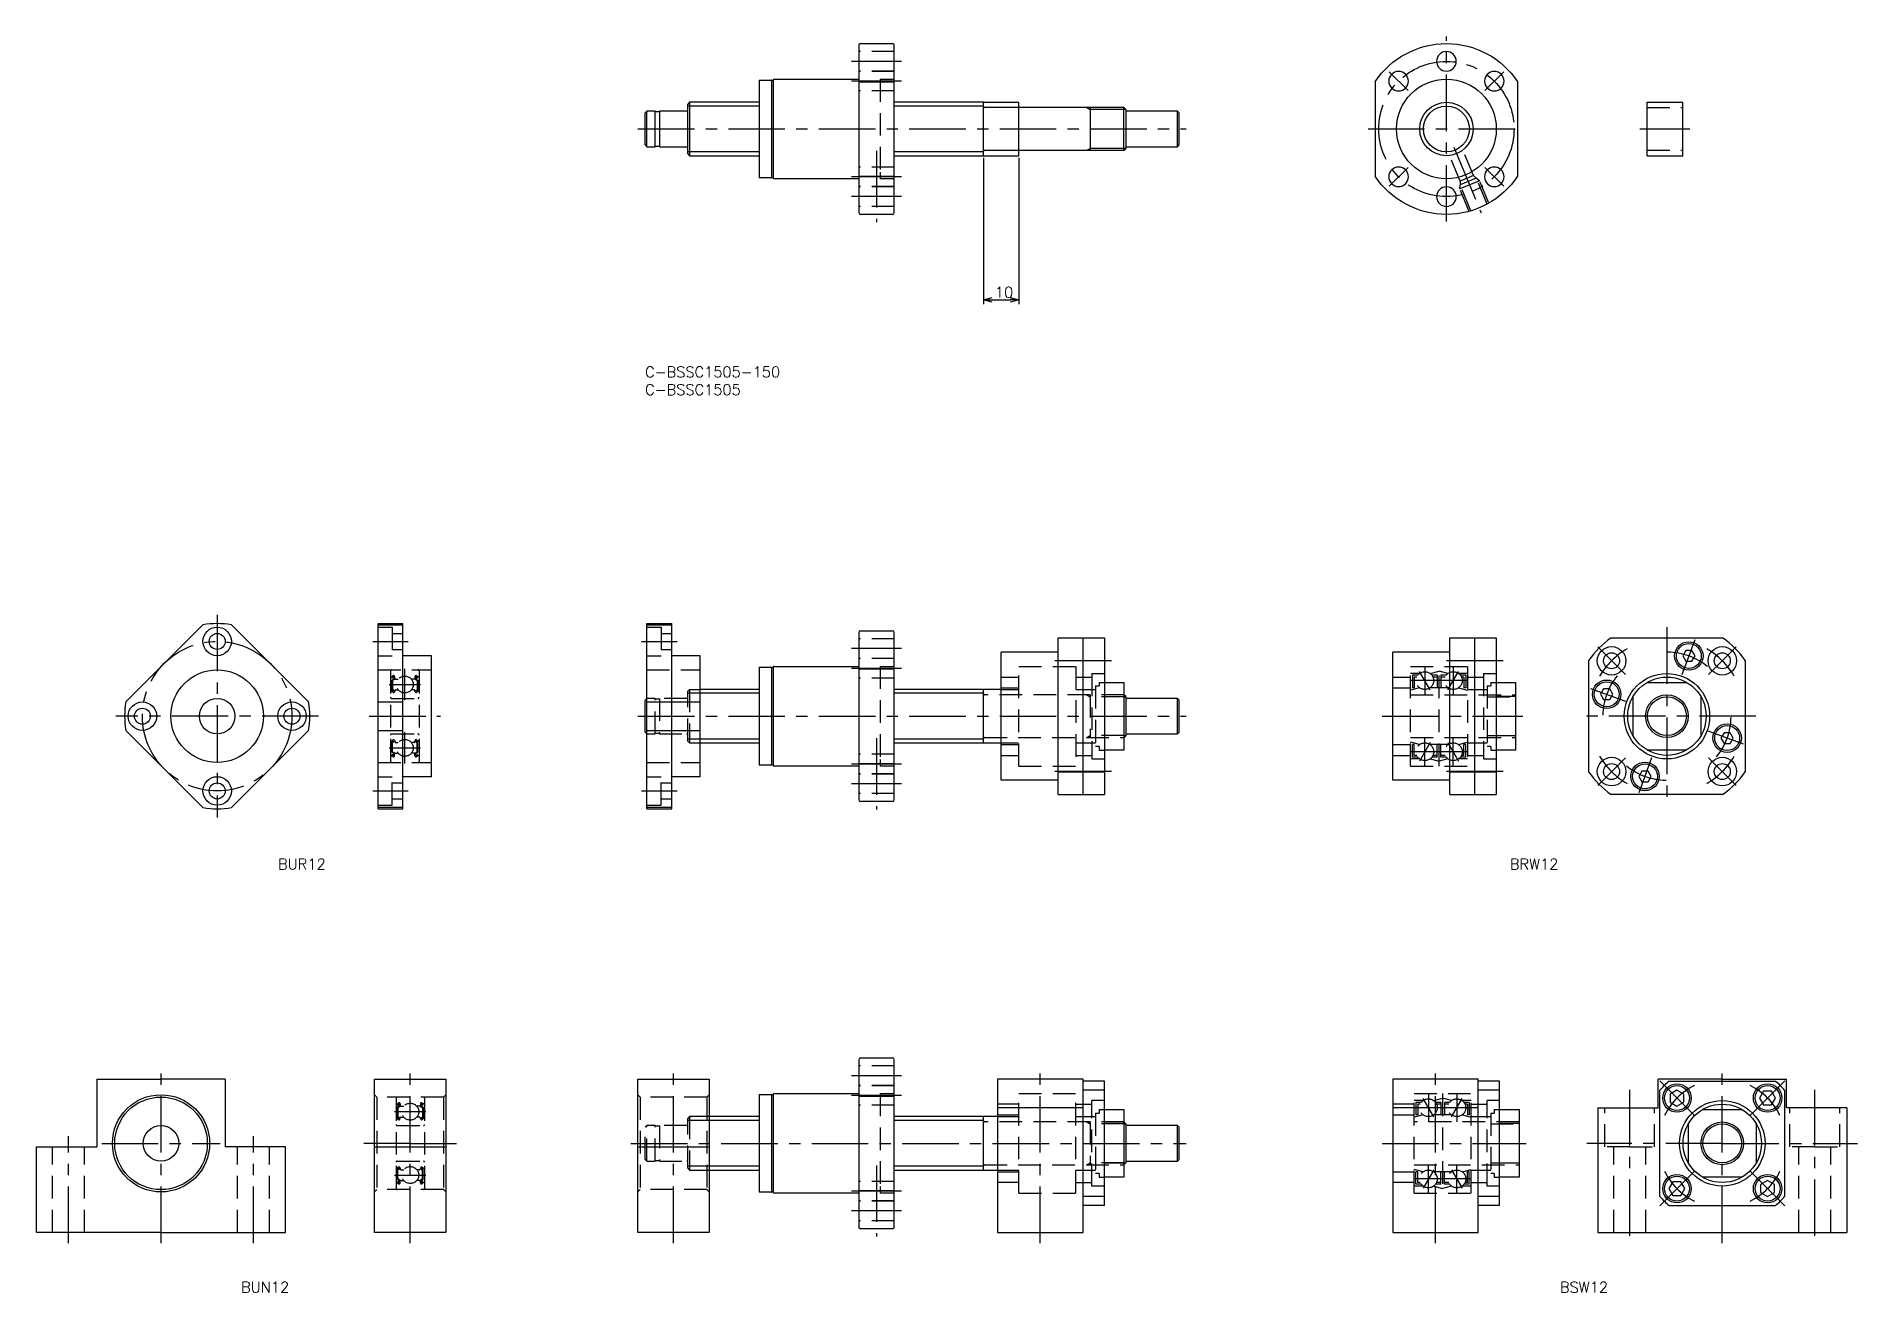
# Model space of a CAD drawing. Extents: x -171 to 341, y -260 to 93.
import ezdxf

# ---------------------------------------------------------------- set-up
doc = ezdxf.new("R2010")
doc.units = 0
doc.header["$LTSCALE"] = 0.5
doc.header["$PDMODE"] = 35
for name, pattern in [('CENTER', [50.8, 31.75, -6.35, 6.35, -6.35]), ('DASHED', [19.05, 12.7, -6.35]), ('PHANTOM', [63.5, 31.75, -6.35, 6.35, -6.35, 6.35, -6.35])]:
    doc.linetypes.add(name, pattern=pattern)
doc.layers.get('0').update_dxf_attribs({"linetype": 'CONTINUOUS'})
doc.layers.get('DEFPOINTS').update_dxf_attribs({"linetype": 'CONTINUOUS'})
doc.layers.add('CENTER', color=1, linetype='CENTER')
doc.styles.get("Standard").update_dxf_attribs({"font": 'txt.shx', "height": 3, "bigfont": 'bigfont.shx'})
doc.dimstyles.get("Standard").update_dxf_attribs({"dimtxt": 2.5, "dimasz": 2.5, "dimexe": 1.25, "dimexo": 0.625, "dimtad": 1, "dimcen": 2.5, "dimazin": 3, "dimtfac": 1, "dimtmove": 0, "dimatfit": 3})

# ---------------------------------------------------------------- blocks, each defined once
blk = doc.blocks.new('*U32')
at = {"color": 7, "linetype": 'CONTINUOUS'}
blk.add_text('C-BSSC1505-150', height=3, dxfattribs=at).set_placement((0, -3))
blk = doc.blocks.new('*U33')
at = {"color": 7, "linetype": 'CONTINUOUS'}
blk.add_text('C-BSSC1505', height=3, dxfattribs=at).set_placement((0, -8))
blk = doc.blocks.new('*U34')
at = {"color": 7, "linetype": 'CONTINUOUS'}
blk.add_text('BUR12', height=3, dxfattribs=at).set_placement((-103.09, -141.25))
blk = doc.blocks.new('*U35')
at = {"color": 7, "linetype": 'CONTINUOUS'}
blk.add_text('BRW12', height=3, dxfattribs=at).set_placement((242.89, -141.25))
blk = doc.blocks.new('*U36')
at = {"color": 7, "linetype": 'CONTINUOUS'}
blk.add_text('BUN12', height=3, dxfattribs=at).set_placement((-113.46, -260.13))
blk = doc.blocks.new('*U37')
at = {"color": 7, "linetype": 'CONTINUOUS'}
blk.add_text('BSW12', height=3, dxfattribs=at).set_placement((256.96, -260.13))
blk = doc.blocks.new('_OPEN30')
at = {"color": 0, "linetype": 'BYBLOCK'}
for p, q in [((-1, 0.27), (0, 0)), ((0, 0), (-1, -0.27)), ((0, 0), (-1, 0))]:
    blk.add_line(p, q, dxfattribs=at)
blk = doc.blocks.new('*U38')
at = {"color": 137, "linetype": 'CONTINUOUS'}
blk.add_text('10', height=3, dxfattribs=at).set_placement((98.25, 19.38))
blk = doc.blocks.new('*D27')
at = {"color": 137, "linetype": 'CONTINUOUS'}
for p, q in [((95, 58.63), (95, 17.51)), ((105, 58.63), (105, 17.51)), ((97.5, 18.76), (102.5, 18.76))]:
    blk.add_line(p, q, dxfattribs=at)
at = {"layer": 'DEFPOINTS', "color": 0, "linetype": 'CONTINUOUS'}
for p in [(95, 59.26), (105, 59.26), (105, 18.76)]:
    blk.add_point(p, dxfattribs=at)
at = {"color": 7, "linetype": 'CONTINUOUS'}
blk.add_blockref('*U38', (0, 0), dxfattribs=at)
at = {"color": 137, "linetype": 'CONTINUOUS', "xscale": 2.5, "yscale": 2.5, "zscale": 2.5, "rotation": 180}
blk.add_blockref('_OPEN30', (95, 18.76), dxfattribs=at)
at = {"color": 137, "linetype": 'CONTINUOUS', "xscale": 2.5, "yscale": 2.5, "zscale": 2.5}
blk.add_blockref('_OPEN30', (105, 18.76), dxfattribs=at)

msp = doc.modelspace()

# ---------------------------------------------------------------- linework, layer by layer
at = {"color": 7, "linetype": 'CONTINUOUS'}
for p, q in [((60, 90.258), (60, 43.258)), ((60.5, 90.758), (69.5, 90.758)), ((70, 43.258), (70, 90.258)), ((32, 80.508), (35.35, 80.508)), ((32, 80.508), (32, 53.008)), ((35.5, 80.508), (36, 80.508)), ((35.5, 80.508), (35.5, 53.008)), ((36, 80.508), (36, 53.008)), ((36.3, 80.758), (60, 80.758)), ((60, 80.025), (70, 80.025)), ((205.067, 80.025), (205.067, 53.492)), ((245.067, 80.025), (245.067, 53.492)), ((0.5, 71.758), (0, 71.258)), ((2.85, 71.758), (0.5, 71.758)), ((0.5, 61.758), (0.5, 71.758)), ((2.85, 61.758), (2.85, 71.758)), ((11.7, 71.758), (4, 71.758)), ((4, 71.758), (4, 61.758)), ((12.5, 74.258), (12, 73.758)), ((12, 59.758), (12, 73.758)), ((12.5, 74.258), (12.5, 59.258)), ((32, 74.258), (12.5, 74.258)), ((95, 74.258), (70, 74.258)), ((95, 59.258), (95, 74.258)), ((134.5, 72.758), (95.3, 72.758)), ((125, 72.758), (125, 60.758)), ((135, 72.258), (134.5, 72.758)), ((134.5, 60.758), (134.5, 72.758)), ((135, 72.258), (135, 61.258)), ((149.5, 71.758), (135, 71.758)), ((150, 71.258), (149.5, 71.758)), ((149.5, 61.758), (149.5, 71.758)), ((281.426, 59.258), (281.426, 74.258)), ((281.426, 74.258), (291.426, 74.258)), ((291.426, 59.258), (291.426, 74.258)), ((0, 62.258), (0, 71.258)), ((4, 71.558), (2.85, 71.558)), ((150, 62.258), (150, 71.258)), ((0, 62.258), (0.5, 61.758)), ((0.5, 61.758), (2.85, 61.758)), ((2.85, 61.958), (4, 61.958)), ((4, 61.758), (11.7, 61.758)), ((135, 61.758), (149.5, 61.758)), ((149.5, 61.758), (150, 62.258)), ((12, 59.758), (12.5, 59.258)), ((12.5, 59.258), (32, 59.258)), ((70, 59.258), (95, 59.258)), ((95.3, 60.758), (134.5, 60.758)), ((134.5, 60.758), (135, 61.258)), ((281.426, 59.258), (291.426, 59.258)), ((35.35, 53.008), (32, 53.008)), ((36, 53.008), (35.5, 53.008)), ((60, 52.758), (36.3, 52.758)), ((60, 53.492), (70, 53.492)), ((69.5, 42.758), (60.5, 42.758)), ((-124.196, -72.515), (-145.875, -94.195)), ((-116.177, -72.515), (-94.497, -94.195)), ((-75, -124.204), (-75, -72.204)), ((-75, -72.204), (-68, -72.204)), ((-75, -72.515), (-68, -72.515)), ((-68, -124.204), (-68, -72.204)), ((0.5, -124.204), (0.5, -72.204)), ((0.5, -72.204), (7.5, -72.204)), ((0.5, -72.515), (7.5, -72.515)), ((7.5, -124.204), (7.5, -72.204)), ((60, -74.704), (60, -121.704)), ((60.5, -74.204), (69.5, -74.204)), ((70, -121.704), (70, -74.704)), ((116, -120.204), (116, -76.204)), ((116, -76.204), (129, -76.204)), ((123, -120.204), (123, -76.204)), ((129, -76.204), (129, -120.204)), ((226, -120.204), (226, -76.204)), ((226, -76.204), (239, -76.204)), ((233, -120.204), (233, -76.204)), ((239, -76.204), (239, -120.204)), ((271.348, -76.204), (302.652, -76.204)), ((-60, -81.204), (-68, -81.204)), ((-60, -115.204), (-60, -81.204)), ((15.5, -81.204), (7.5, -81.204)), ((15.5, -115.204), (15.5, -81.204)), ((116, -80.204), (100, -80.204)), ((100, -116.204), (100, -80.204)), ((226, -80.204), (210, -80.204)), ((210, -116.204), (210, -80.204)), ((32, -84.454), (35.35, -84.454)), ((32, -84.454), (32, -111.954)), ((35.5, -84.454), (36, -84.454)), ((35.5, -84.454), (35.5, -111.954)), ((36, -84.454), (36, -111.954)), ((36.3, -84.204), (60, -84.204)), ((60, -84.938), (70, -84.938)), ((116, -82.552), (129, -82.552)), ((226, -82.552), (239, -82.552)), ((265, -82.552), (265, -113.857)), ((309, -82.552), (309, -113.857)), ((32, -90.704), (15.5, -90.704)), ((100, -90.704), (70, -90.704)), ((95, -105.704), (95, -90.704)), ((129, -88.704), (134.5, -88.704)), ((134.5, -88.704), (134.5, -107.704)), ((239, -88.704), (244.5, -88.704)), ((244.5, -88.704), (244.5, -107.704)), ((281.455, -88.704), (292.545, -88.704)), ((-75, -94.195), (-68, -94.195)), ((0.5, -93.204), (0, -93.704)), ((0, -102.704), (0, -93.704)), ((0.5, -94.195), (15.5, -94.195)), ((135, -92.704), (134.5, -92.204)), ((135, -92.704), (135, -103.704)), ((149.5, -93.204), (135, -93.204)), ((150, -93.704), (149.5, -93.204)), ((149.5, -103.204), (149.5, -93.204)), ((150, -102.704), (150, -93.704)), ((244.5, -92.659), (239, -92.659)), ((277.5, -103.749), (277.5, -92.659)), ((296.5, -92.659), (296.5, -103.749)), ((-145.875, -102.214), (-124.196, -123.893)), ((-94.497, -102.214), (-116.177, -123.893)), ((-75, -102.214), (-68, -102.214)), ((0.5, -102.214), (15.5, -102.214)), ((0, -102.704), (0.5, -103.204)), ((15.5, -105.704), (32, -105.704)), ((70, -105.704), (100, -105.704)), ((134.5, -104.204), (135, -103.704)), ((135, -103.204), (149.5, -103.204)), ((149.5, -103.204), (150, -102.704)), ((244.5, -103.749), (239, -103.749)), ((35.35, -111.954), (32, -111.954)), ((36, -111.954), (35.5, -111.954)), ((60, -112.204), (36.3, -112.204)), ((60, -111.471), (70, -111.471)), ((134.5, -107.704), (129, -107.704)), ((244.5, -107.704), (239, -107.704)), ((292.545, -107.704), (281.455, -107.704)), ((-60, -115.204), (-68, -115.204)), ((15.5, -115.204), (7.5, -115.204)), ((116, -116.204), (100, -116.204)), ((116, -113.857), (129, -113.857)), ((226, -116.204), (210, -116.204)), ((226, -113.857), (239, -113.857)), ((69.5, -122.204), (60.5, -122.204)), ((116, -120.204), (129, -120.204)), ((226, -120.204), (239, -120.204)), ((302.652, -120.204), (271.348, -120.204)), ((-68, -123.893), (-75, -123.893)), ((-75, -124.204), (-68, -124.204)), ((7.5, -123.893), (0.5, -123.893)), ((0.5, -124.204), (7.5, -124.204)), ((60.5, -194.204), (69.5, -194.204)), ((60, -194.704), (60, -241.704)), ((70, -241.704), (70, -194.704)), ((-153.957, -200.204), (-153.957, -219.204)), ((-153.957, -200.204), (-135.957, -200.204)), ((-117.957, -200.204), (-135.957, -200.204)), ((-117.957, -200.204), (-117.957, -219.204)), ((-75.957, -243.204), (-75.957, -200.204)), ((-75.957, -200.204), (-55.957, -200.204)), ((-55.957, -200.204), (-55.957, -243.204)), ((-2, -243.204), (-2, -200.204)), ((-2, -200.204), (18, -200.204)), ((18, -200.204), (18, -243.204)), ((32, -204.454), (35.35, -204.454)), ((32, -204.454), (32, -231.954)), ((35.5, -204.454), (36, -204.454)), ((35.5, -204.454), (35.5, -231.954)), ((36, -204.454), (36, -231.954)), ((36.3, -204.204), (60, -204.204)), ((99, -200.204), (99, -243.204)), ((123, -200.204), (99, -200.204)), ((123, -243.204), (123, -200.204)), ((129, -200.704), (123, -200.704)), ((129, -203.279), (123, -203.279)), ((129, -235.704), (129, -200.704)), ((210, -200.204), (210, -243.204)), ((234, -200.204), (210, -200.204)), ((234, -243.204), (234, -200.204)), ((240, -200.704), (234, -200.704)), ((240, -203.279), (234, -203.279)), ((240, -235.704), (240, -200.704)), ((284.546, -208.204), (284.546, -200.204)), ((302.546, -200.204), (284.546, -200.204)), ((285.046, -233.129), (285.046, -203.279)), ((287.621, -200.704), (317.471, -200.704)), ((289.818, -203.226), (287.87, -204.351)), ((287.87, -204.351), (287.87, -206.601)), ((291.767, -204.351), (289.818, -203.226)), ((291.767, -206.601), (291.767, -204.351)), ((302.546, -200.204), (320.546, -200.204)), ((314.149, -203.528), (313.024, -205.476)), ((316.399, -203.528), (314.149, -203.528)), ((317.524, -205.476), (316.399, -203.528)), ((320.046, -203.279), (320.046, -233.129)), ((320.546, -208.204), (320.546, -200.204)), ((60, -204.938), (70, -204.938)), ((123, -208.204), (99, -208.204)), ((129, -208.704), (134.5, -208.704)), ((134.5, -208.704), (134.5, -227.704)), ((234, -208.204), (210, -208.204)), ((240, -208.704), (245.5, -208.704)), ((245.5, -208.704), (245.5, -227.704)), ((267.546, -208.204), (267.546, -243.204)), ((267.546, -208.204), (284.546, -208.204)), ((287.87, -206.601), (289.818, -207.726)), ((289.818, -207.726), (291.767, -206.601)), ((297.001, -208.704), (308.091, -208.704)), ((313.024, -205.476), (314.149, -207.425)), ((314.149, -207.425), (316.399, -207.425)), ((316.399, -207.425), (317.524, -205.476)), ((337.546, -208.204), (320.546, -208.204)), ((337.546, -208.204), (337.546, -243.204)), ((32, -210.704), (18, -210.704)), ((99, -210.704), (70, -210.704)), ((95, -225.704), (95, -210.704)), ((134.5, -212.659), (129, -212.659)), ((135, -212.704), (134.5, -212.204)), ((135, -212.704), (135, -223.704)), ((149.5, -213.204), (135, -213.204)), ((150, -213.704), (149.5, -213.204)), ((149.5, -223.204), (149.5, -213.204)), ((150, -222.704), (150, -213.704)), ((245.5, -212.659), (240, -212.659)), ((293.046, -223.749), (293.046, -212.659)), ((312.046, -212.659), (312.046, -223.749)), ((-170.957, -243.204), (-170.957, -219.204)), ((-100.957, -243.204), (-100.957, -219.204)), ((-75.957, -219.204), (-55.957, -219.204)), ((-2, -219.204), (18, -219.204)), ((134.5, -223.749), (129, -223.749)), ((134.5, -224.204), (135, -223.704)), ((135, -223.204), (149.5, -223.204)), ((149.5, -223.204), (150, -222.704)), ((245.5, -223.749), (240, -223.749)), ((18, -225.704), (32, -225.704)), ((70, -225.704), (99, -225.704)), ((134.5, -227.704), (129, -227.704)), ((245.5, -227.704), (240, -227.704)), ((288.693, -228.984), (287.568, -230.932)), ((290.943, -228.984), (288.693, -228.984)), ((292.068, -230.932), (290.943, -228.984)), ((308.091, -227.704), (297.001, -227.704)), ((315.274, -228.682), (313.325, -229.807)), ((313.325, -229.807), (313.325, -232.057)), ((317.223, -229.807), (315.274, -228.682)), ((317.223, -232.057), (317.223, -229.807)), ((35.35, -231.954), (32, -231.954)), ((36, -231.954), (35.5, -231.954)), ((60, -232.204), (36.3, -232.204)), ((60, -231.471), (70, -231.471)), ((129, -233.129), (123, -233.129)), ((240, -233.129), (234, -233.129)), ((287.568, -230.932), (288.693, -232.881)), ((288.693, -232.881), (290.943, -232.881)), ((290.943, -232.881), (292.068, -230.932)), ((313.325, -232.057), (315.274, -233.182)), ((315.274, -233.182), (317.223, -232.057)), ((129, -235.704), (123, -235.704)), ((240, -235.704), (234, -235.704)), ((287.621, -235.704), (317.471, -235.704)), ((-135.957, -243.204), (-170.957, -243.204)), ((-135.957, -243.204), (-100.957, -243.204)), ((-55.957, -243.204), (-75.957, -243.204)), ((18, -243.204), (-2, -243.204)), ((69.5, -242.204), (60.5, -242.204)), ((99, -243.204), (123, -243.204)), ((210, -243.204), (234, -243.204)), ((267.546, -243.204), (337.546, -243.204))]:
    msp.add_line(p, q, dxfattribs=at)
at = {"color": 3, "linetype": 'DASHED'}
for p, q in [((70, 88.508), (60, 88.508)), ((70, 83.008), (60, 83.008)), ((70, 82.943), (60, 82.943)), ((70, 77.443), (60, 77.443)), ((66, 80.758), (70, 80.758)), ((66, 80.758), (66, 54.613)), ((281.426, 72.758), (291.426, 72.758)), ((228.96, 52.135), (225.985, 59.315)), ((232.655, 53.666), (229.681, 60.846)), ((281.426, 60.758), (291.426, 60.758)), ((70, 56.073), (60, 56.073)), ((66, 54.613), (66, 52.758)), ((70, 52.758), (66, 52.758)), ((234.344, 52.201), (228.801, 49.904)), ((233.461, 52.917), (228.919, 51.036)), ((228.96, 52.135), (228.919, 51.036)), ((232.655, 53.666), (228.96, 52.135)), ((232.655, 53.666), (233.461, 52.917)), ((236.474, 45.643), (233.461, 52.917)), ((234.344, 52.201), (233.485, 52.86)), ((236.951, 45.907), (234.344, 52.201)), ((70, 50.573), (60, 50.573)), ((70, 50.508), (60, 50.508)), ((228.801, 49.904), (228.942, 50.978)), ((231.408, 43.611), (228.801, 49.904)), ((231.932, 43.761), (228.919, 51.036)), ((70, 45.008), (60, 45.008)), ((-75, -73.204), (-71, -73.204)), ((-71, -73.204), (-71, -81.204)), ((-71, -74.954), (-68, -74.954)), ((0.5, -73.204), (4.5, -73.204)), ((4.5, -73.204), (4.5, -81.204)), ((4.5, -74.954), (7.5, -74.954)), ((70, -76.454), (60, -76.454)), ((-75, -81.204), (-71, -81.204)), ((-71, -79.454), (-68, -79.454)), ((0.5, -81.204), (4.5, -81.204)), ((4.5, -79.454), (7.5, -79.454)), ((-75, -85.204), (-60, -85.204)), ((-71.5, -85.504), (-71.5, -110.904)), ((-71.052, -87.118), (-70.881, -86.914)), ((-63.948, -87.118), (-64.119, -86.914)), ((-63.5, -85.504), (-63.5, -110.904)), ((0.5, -85.204), (15.5, -85.204)), ((70, -81.954), (60, -81.954)), ((70, -82.019), (60, -82.019)), ((66, -84.204), (70, -84.204)), ((66, -84.204), (66, -110.349)), ((105, -84.204), (121, -84.204)), ((105, -112.204), (105, -84.204)), ((121, -84.204), (121, -112.204)), ((125.5, -86.204), (125.5, -110.204)), ((125.5, -86.204), (129, -86.204)), ((215, -84.204), (231, -84.204)), ((215, -112.204), (215, -84.204)), ((217.5, -86.204), (215, -86.204)), ((215.5, -86.704), (215.5, -90.204)), ((217, -86.704), (215.5, -86.704)), ((220.5, -86.204), (223, -85.534)), ((222.5, -86.704), (221, -86.704)), ((222.5, -86.704), (222.5, -90.204)), ((223, -112.204), (223, -84.204)), ((225.5, -86.204), (223, -85.534)), ((223.5, -86.704), (223.5, -90.204)), ((225, -86.704), (223.5, -86.704)), ((231, -86.204), (228.5, -86.204)), ((230.5, -86.704), (229, -86.704)), ((230.5, -86.704), (230.5, -90.204)), ((231, -84.204), (231, -112.204)), ((235.5, -86.204), (235.5, -110.204)), ((235.5, -86.204), (239, -86.204)), ((-71.4, -87.104), (-71.04, -87.104)), ((-71.4, -91.254), (-71.05, -91.254)), ((-70.519, -87.703), (-71.169, -88.079)), ((-71.169, -88.079), (-71.169, -90.904)), ((-71.05, -91.254), (-70.858, -91.483)), ((-70.898, -87.529), (-71.04, -87.388)), ((-70.319, -87.819), (-70.969, -88.194)), ((-70.969, -88.194), (-70.969, -90.904)), ((-70.569, -90.904), (-70.969, -90.904)), ((-70.969, -91.104), (-70.569, -91.104)), ((-70.898, -87.246), (-70.728, -87.044)), ((-70.757, -87.387), (-70.898, -87.246)), ((-70.898, -87.529), (-70.757, -87.387)), ((-70.705, -91.554), (-70.609, -91.554)), ((-70.569, -91.104), (-70.569, -90.904)), ((-70.552, -87.103), (-70.519, -87.703)), ((-70.421, -91.423), (-70.22, -90.87)), ((-70.352, -87.08), (-70.297, -87.713)), ((-70.319, -87.458), (-70.319, -87.819)), ((-70.197, -87.804), (-69.349, -87.804)), ((-70.126, -90.804), (-69.349, -90.804)), ((-64.803, -87.804), (-65.651, -87.804)), ((-64.874, -90.804), (-65.651, -90.804)), ((-64.579, -91.423), (-64.78, -90.87)), ((-64.648, -87.08), (-64.703, -87.713)), ((-64.681, -87.458), (-64.681, -87.819)), ((-64.681, -87.819), (-64.031, -88.194)), ((-64.448, -87.103), (-64.481, -87.703)), ((-64.481, -87.703), (-63.831, -88.079)), ((-64.431, -91.104), (-64.431, -90.904)), ((-64.431, -90.904), (-64.031, -90.904)), ((-64.031, -91.104), (-64.431, -91.104)), ((-64.295, -91.554), (-64.391, -91.554)), ((-64.102, -87.246), (-64.272, -87.044)), ((-64.243, -87.387), (-64.102, -87.246)), ((-64.102, -87.529), (-64.243, -87.387)), ((-63.95, -91.254), (-64.142, -91.483)), ((-64.102, -87.529), (-63.96, -87.388)), ((-64.031, -88.194), (-64.031, -90.904)), ((-63.6, -87.104), (-63.96, -87.104)), ((-63.6, -91.254), (-63.95, -91.254)), ((-63.831, -88.079), (-63.831, -90.904)), ((12.5, -90.704), (12, -91.204)), ((12, -105.204), (12, -91.204)), ((15.5, -91.757), (12, -91.757)), ((12.5, -90.704), (12.5, -105.704)), ((12.5, -90.704), (15.5, -90.704)), ((70, -87.519), (60, -87.519)), ((100, -87.204), (105, -87.204)), ((100, -90.204), (105, -90.204)), ((100, -90.704), (104.8, -90.704)), ((121, -87.204), (125.5, -87.204)), ((121, -90.704), (126.5, -90.704)), ((126.5, -89.704), (126.5, -106.704)), ((126.5, -89.704), (127.5, -89.704)), ((127.5, -88.704), (127.5, -89.704)), ((127.5, -88.704), (129, -88.704)), ((210, -87.204), (215, -87.204)), ((210, -90.204), (215, -90.204)), ((217.5, -90.204), (215, -90.874)), ((216, -90.204), (215.5, -90.204)), ((216, -87.204), (216, -90.204)), ((216.709, -87.204), (216, -87.204)), ((225.5, -90.204), (220.5, -90.204)), ((222.5, -87.204), (221.291, -87.204)), ((224.709, -87.204), (223.5, -87.204)), ((228.5, -90.204), (231, -90.874)), ((230, -87.204), (229.291, -87.204)), ((230, -87.204), (230, -90.204)), ((230.5, -90.204), (230, -90.204)), ((231, -87.204), (235.5, -87.204)), ((231, -90.704), (236.5, -90.704)), ((236.5, -89.704), (236.5, -106.704)), ((236.5, -89.704), (237.5, -89.704)), ((237.5, -88.704), (237.5, -89.704)), ((237.5, -88.704), (239, -88.704)), ((-71.2, -93.204), (-63.8, -93.204)), ((2.85, -93.204), (0.5, -93.204)), ((2.85, -103.204), (2.85, -93.204)), ((4, -93.404), (2.85, -93.404)), ((11.7, -93.204), (4, -93.204)), ((4, -93.204), (4, -103.204)), ((134.5, -92.204), (95.3, -92.204)), ((124.062, -92.204), (125, -92.746)), ((125, -92.204), (125, -104.204)), ((134.5, -92.746), (125, -92.746)), ((215, -92.204), (244.5, -92.204)), ((236.5, -92.746), (244.5, -92.746)), ((-71.4, -105.154), (-71.05, -105.154)), ((-71.2, -103.204), (-63.8, -103.204)), ((-71.169, -108.329), (-71.169, -105.504)), ((-71.05, -105.154), (-70.858, -104.926)), ((-70.969, -105.304), (-70.569, -105.304)), ((-70.569, -105.504), (-70.969, -105.504)), ((-70.969, -108.214), (-70.969, -105.504)), ((-70.705, -104.854), (-70.609, -104.854)), ((-70.569, -105.304), (-70.569, -105.504)), ((-70.421, -104.986), (-70.22, -105.538)), ((-70.126, -105.604), (-69.349, -105.604)), ((-64.874, -105.604), (-65.651, -105.604)), ((-64.579, -104.986), (-64.78, -105.538)), ((-64.431, -105.304), (-64.431, -105.504)), ((-64.031, -105.304), (-64.431, -105.304)), ((-64.431, -105.504), (-64.031, -105.504)), ((-64.295, -104.854), (-64.391, -104.854)), ((-63.95, -105.154), (-64.142, -104.926)), ((-64.031, -108.214), (-64.031, -105.504)), ((-63.6, -105.154), (-63.95, -105.154)), ((-63.831, -108.329), (-63.831, -105.504)), ((0.5, -103.204), (2.85, -103.204)), ((2.85, -103.004), (4, -103.004)), ((4, -103.204), (11.7, -103.204)), ((15.5, -104.651), (12, -104.651)), ((12, -105.204), (12.5, -105.704)), ((12.5, -105.704), (15.5, -105.704)), ((95.3, -104.204), (134.5, -104.204)), ((100, -105.704), (104.8, -105.704)), ((100, -106.204), (105, -106.204)), ((121, -105.704), (126.5, -105.704)), ((124.062, -104.204), (125, -103.663)), ((134.5, -103.663), (125, -103.663)), ((127.5, -106.704), (126.5, -106.704)), ((127.5, -106.704), (127.5, -107.704)), ((210, -106.204), (215, -106.204)), ((215, -104.204), (244.5, -104.204)), ((217.5, -106.204), (215, -105.534)), ((215.5, -109.704), (215.5, -106.204)), ((216, -106.204), (215.5, -106.204)), ((216, -109.204), (216, -106.204)), ((225.5, -106.204), (220.5, -106.204)), ((222.5, -109.704), (222.5, -106.204)), ((223.5, -109.704), (223.5, -106.204)), ((228.5, -106.204), (231, -105.534)), ((230, -109.204), (230, -106.204)), ((230.5, -106.204), (230, -106.204)), ((230.5, -109.704), (230.5, -106.204)), ((231, -105.704), (236.5, -105.704)), ((236.5, -103.663), (244.5, -103.663)), ((237.5, -106.704), (236.5, -106.704)), ((237.5, -106.704), (237.5, -107.704)), ((-75, -111.204), (-60, -111.204)), ((-71.4, -109.304), (-71.04, -109.304)), ((-70.519, -108.705), (-71.169, -108.329)), ((-71.052, -109.29), (-70.881, -109.495)), ((-70.898, -108.879), (-71.04, -109.021)), ((-70.319, -108.589), (-70.969, -108.214)), ((-70.898, -108.879), (-70.757, -109.021)), ((-70.757, -109.021), (-70.898, -109.162)), ((-70.898, -109.162), (-70.728, -109.365)), ((-70.552, -109.306), (-70.519, -108.705)), ((-70.352, -109.328), (-70.297, -108.696)), ((-70.319, -108.95), (-70.319, -108.589)), ((-70.197, -108.604), (-69.349, -108.604)), ((-64.803, -108.604), (-65.651, -108.604)), ((-64.648, -109.328), (-64.703, -108.696)), ((-64.681, -108.589), (-64.031, -108.214)), ((-64.681, -108.95), (-64.681, -108.589)), ((-64.481, -108.705), (-63.831, -108.329)), ((-64.448, -109.306), (-64.481, -108.705)), ((-64.102, -109.162), (-64.272, -109.365)), ((-64.102, -108.879), (-64.243, -109.021)), ((-64.243, -109.021), (-64.102, -109.162)), ((-63.948, -109.29), (-64.119, -109.495)), ((-64.102, -108.879), (-63.96, -109.021)), ((-63.6, -109.304), (-63.96, -109.304)), ((0.5, -111.204), (15.5, -111.204)), ((70, -108.889), (60, -108.889)), ((66, -110.349), (66, -112.204)), ((70, -112.204), (66, -112.204)), ((100, -109.204), (105, -109.204)), ((105, -112.204), (121, -112.204)), ((121, -109.204), (125.5, -109.204)), ((125.5, -110.204), (129, -110.204)), ((127.5, -107.704), (129, -107.704)), ((210, -109.204), (215, -109.204)), ((217.5, -110.204), (215, -110.204)), ((215, -112.204), (231, -112.204)), ((217, -109.704), (215.5, -109.704)), ((216.709, -109.204), (216, -109.204)), ((220.5, -110.204), (223, -110.874)), ((222.5, -109.704), (221, -109.704)), ((222.5, -109.204), (221.291, -109.204)), ((225.5, -110.204), (223, -110.874)), ((224.709, -109.204), (223.5, -109.204)), ((225, -109.704), (223.5, -109.704)), ((231, -110.204), (228.5, -110.204)), ((230.5, -109.704), (229, -109.704)), ((230, -109.204), (229.291, -109.204)), ((231, -109.204), (235.5, -109.204)), ((235.5, -110.204), (239, -110.204)), ((237.5, -107.704), (239, -107.704)), ((-75, -115.204), (-71, -115.204)), ((-71, -123.204), (-71, -115.204)), ((-71, -116.954), (-68, -116.954)), ((-68, -123.204), (-68, -115.204)), ((0.5, -115.204), (4.5, -115.204)), ((4.5, -123.204), (4.5, -115.204)), ((4.5, -116.954), (7.5, -116.954)), ((7.5, -123.204), (7.5, -115.204)), ((70, -114.389), (60, -114.389)), ((70, -114.454), (60, -114.454)), ((-71, -121.454), (-68, -121.454)), ((4.5, -121.454), (7.5, -121.454)), ((70, -119.954), (60, -119.954)), ((-75, -123.204), (-71, -123.204)), ((0.5, -123.204), (4.5, -123.204)), ((70, -196.454), (60, -196.454)), ((-75.957, -204.554), (-75.307, -205.204)), ((-55.957, -204.554), (-56.607, -205.204)), ((-2, -204.554), (-1.35, -205.204)), ((18, -204.554), (17.35, -205.204)), ((70, -201.954), (60, -201.954)), ((70, -202.019), (60, -202.019)), ((66, -204.204), (70, -204.204)), ((66, -204.204), (66, -230.349)), ((105, -232.204), (105, -204.204)), ((105, -204.204), (121, -204.204)), ((121, -232.204), (121, -204.204)), ((216, -232.204), (216, -204.204)), ((216, -204.204), (232, -204.204)), ((224, -204.204), (224, -232.204)), ((232, -232.204), (232, -204.204)), ((-75.307, -205.204), (-75.307, -231.204)), ((-56.607, -205.204), (-75.307, -205.204)), ((-69.957, -205.504), (-69.957, -230.904)), ((-69.857, -207.104), (-69.497, -207.104)), ((-68.976, -207.703), (-69.626, -208.079)), ((-69.626, -208.079), (-69.626, -210.904)), ((-69.508, -207.118), (-69.337, -206.914)), ((-69.355, -207.529), (-69.496, -207.388)), ((-68.776, -207.819), (-69.426, -208.194)), ((-69.426, -208.194), (-69.426, -210.904)), ((-69.355, -207.246), (-69.184, -207.044)), ((-69.214, -207.387), (-69.355, -207.246)), ((-69.355, -207.529), (-69.214, -207.387)), ((-69.008, -207.103), (-68.976, -207.703)), ((-68.808, -207.08), (-68.754, -207.713)), ((-68.776, -207.458), (-68.776, -207.819)), ((-68.654, -207.804), (-67.806, -207.804)), ((-63.259, -207.804), (-64.107, -207.804)), ((-63.105, -207.08), (-63.16, -207.713)), ((-63.138, -207.458), (-63.138, -207.819)), ((-63.138, -207.819), (-62.488, -208.194)), ((-62.905, -207.103), (-62.938, -207.703)), ((-62.938, -207.703), (-62.288, -208.079)), ((-62.559, -207.246), (-62.729, -207.044)), ((-62.7, -207.387), (-62.559, -207.246)), ((-62.559, -207.529), (-62.7, -207.387)), ((-62.405, -207.118), (-62.576, -206.914)), ((-62.559, -207.529), (-62.417, -207.388)), ((-62.488, -208.194), (-62.488, -210.904)), ((-62.057, -207.104), (-62.417, -207.104)), ((-62.288, -208.079), (-62.288, -210.904)), ((-61.957, -205.504), (-61.957, -230.904)), ((-56.607, -205.204), (-56.607, -231.204)), ((-1.35, -205.204), (-1.35, -231.204)), ((17.35, -205.204), (-1.35, -205.204)), ((17.35, -205.204), (17.35, -231.204)), ((70, -207.519), (60, -207.519)), ((105, -207.204), (99, -207.204)), ((121, -207.204), (125.5, -207.204)), ((129, -206.204), (125.5, -206.204)), ((125.5, -230.204), (125.5, -206.204)), ((126.5, -209.704), (126.5, -226.704)), ((126.5, -209.704), (127.5, -209.704)), ((127.5, -208.704), (127.5, -209.704)), ((127.5, -208.704), (129, -208.704)), ((216, -207.204), (210, -207.204)), ((218.5, -206.204), (216, -206.204)), ((216.5, -206.704), (216.5, -210.204)), ((218, -206.704), (216.5, -206.704)), ((217, -207.204), (217, -210.204)), ((217.709, -207.204), (217, -207.204)), ((221.5, -206.204), (224, -205.534)), ((223.5, -206.704), (222, -206.704)), ((223.5, -207.204), (222.291, -207.204)), ((223.5, -206.704), (223.5, -210.204)), ((226.5, -206.204), (224, -205.534)), ((224.5, -206.704), (224.5, -210.204)), ((226, -206.704), (224.5, -206.704)), ((225.709, -207.204), (224.5, -207.204)), ((232, -206.204), (229.5, -206.204)), ((231.5, -206.704), (230, -206.704)), ((231, -207.204), (230.291, -207.204)), ((231, -207.204), (231, -210.204)), ((231.5, -206.704), (231.5, -210.204)), ((232, -207.204), (236.5, -207.204)), ((240, -206.204), (236.5, -206.204)), ((236.5, -230.204), (236.5, -206.204)), ((237.5, -209.704), (237.5, -226.704)), ((237.5, -209.704), (238.5, -209.704)), ((238.5, -208.704), (238.5, -209.704)), ((238.5, -208.704), (240, -208.704)), ((269.546, -219.204), (269.546, -208.204)), ((283.546, -219.204), (283.546, -208.204)), ((321.546, -219.204), (321.546, -208.204)), ((335.546, -219.204), (335.546, -208.204)), ((-69.857, -211.254), (-69.507, -211.254)), ((-69.657, -213.204), (-62.257, -213.204)), ((-69.507, -211.254), (-69.315, -211.483)), ((-69.026, -210.904), (-69.426, -210.904)), ((-69.426, -211.104), (-69.026, -211.104)), ((-69.162, -211.554), (-69.066, -211.554)), ((-69.026, -211.104), (-69.026, -210.904)), ((-68.878, -211.423), (-68.676, -210.87)), ((-68.582, -210.804), (-67.806, -210.804)), ((-63.331, -210.804), (-64.107, -210.804)), ((-63.035, -211.423), (-63.237, -210.87)), ((-62.888, -210.904), (-62.488, -210.904)), ((-62.888, -211.104), (-62.888, -210.904)), ((-62.488, -211.104), (-62.888, -211.104)), ((-62.751, -211.554), (-62.847, -211.554)), ((-62.407, -211.254), (-62.598, -211.483)), ((-62.057, -211.254), (-62.407, -211.254)), ((0.5, -213.204), (0, -213.704)), ((0, -222.704), (0, -213.704)), ((2.85, -213.204), (0.5, -213.204)), ((0.5, -223.204), (0.5, -213.204)), ((2.85, -223.204), (2.85, -213.204)), ((4, -213.404), (2.85, -213.404)), ((11.7, -213.204), (4, -213.204)), ((4, -213.204), (4, -223.204)), ((12.5, -210.704), (12, -211.204)), ((12, -225.204), (12, -211.204)), ((18, -211.757), (12, -211.757)), ((12.5, -210.704), (12.5, -225.704)), ((18, -210.704), (12.5, -210.704)), ((134.5, -212.204), (95.3, -212.204)), ((99, -210.204), (105, -210.204)), ((99, -210.704), (105, -210.704)), ((121, -210.704), (126.5, -210.704)), ((124.062, -212.204), (125, -212.746)), ((125, -212.204), (125, -224.204)), ((134.5, -212.746), (125, -212.746)), ((210, -210.204), (216, -210.204)), ((218.5, -210.204), (216, -210.874)), ((245.5, -212.204), (216, -212.204)), ((217, -210.204), (216.5, -210.204)), ((226.5, -210.204), (221.5, -210.204)), ((229.5, -210.204), (232, -210.874)), ((231.5, -210.204), (231, -210.204)), ((232, -210.704), (237.5, -210.704)), ((237.5, -212.746), (245.5, -212.746)), ((-166.457, -243.204), (-166.457, -219.204)), ((-157.457, -243.204), (-157.457, -219.204)), ((-114.457, -243.204), (-114.457, -219.204)), ((-105.457, -243.204), (-105.457, -219.204)), ((276.546, -219.204), (269.546, -219.204)), ((272.046, -243.204), (272.046, -219.204)), ((276.546, -219.204), (283.546, -219.204)), ((281.046, -243.204), (281.046, -219.204)), ((328.546, -219.204), (321.546, -219.204)), ((324.046, -243.204), (324.046, -219.204)), ((328.546, -219.204), (335.546, -219.204)), ((333.046, -243.204), (333.046, -219.204)), ((-69.657, -223.204), (-62.257, -223.204)), ((-69.507, -225.154), (-69.315, -224.926)), ((-69.162, -224.854), (-69.066, -224.854)), ((-68.878, -224.986), (-68.676, -225.538)), ((-63.035, -224.986), (-63.237, -225.538)), ((-62.751, -224.854), (-62.847, -224.854)), ((-62.407, -225.154), (-62.598, -224.926)), ((0, -222.704), (0.5, -223.204)), ((0.5, -223.204), (2.85, -223.204)), ((2.85, -223.004), (4, -223.004)), ((4, -223.204), (11.7, -223.204)), ((18, -224.651), (12, -224.651)), ((95.3, -224.204), (134.5, -224.204)), ((124.062, -224.204), (125, -223.663)), ((134.5, -223.663), (125, -223.663)), ((216, -224.204), (245.5, -224.204)), ((237.5, -223.663), (245.5, -223.663)), ((-69.857, -225.154), (-69.507, -225.154)), ((-69.857, -229.304), (-69.497, -229.304)), ((-69.626, -228.329), (-69.626, -225.504)), ((-68.976, -228.705), (-69.626, -228.329)), ((-69.508, -229.29), (-69.337, -229.495)), ((-69.355, -228.879), (-69.496, -229.021)), ((-69.426, -225.304), (-69.026, -225.304)), ((-69.426, -228.214), (-69.426, -225.504)), ((-69.026, -225.504), (-69.426, -225.504)), ((-68.776, -228.589), (-69.426, -228.214)), ((-69.355, -228.879), (-69.214, -229.021)), ((-69.214, -229.021), (-69.355, -229.162)), ((-69.355, -229.162), (-69.184, -229.365)), ((-69.026, -225.304), (-69.026, -225.504)), ((-69.008, -229.306), (-68.976, -228.705)), ((-68.808, -229.328), (-68.754, -228.696)), ((-68.776, -228.95), (-68.776, -228.589)), ((-68.654, -228.604), (-67.806, -228.604)), ((-68.582, -225.604), (-67.806, -225.604)), ((-63.331, -225.604), (-64.107, -225.604)), ((-63.259, -228.604), (-64.107, -228.604)), ((-63.105, -229.328), (-63.16, -228.696)), ((-63.138, -228.589), (-62.488, -228.214)), ((-63.138, -228.95), (-63.138, -228.589)), ((-62.938, -228.705), (-62.288, -228.329)), ((-62.905, -229.306), (-62.938, -228.705)), ((-62.488, -225.304), (-62.888, -225.304)), ((-62.888, -225.304), (-62.888, -225.504)), ((-62.888, -225.504), (-62.488, -225.504)), ((-62.559, -229.162), (-62.729, -229.365)), ((-62.559, -228.879), (-62.7, -229.021)), ((-62.7, -229.021), (-62.559, -229.162)), ((-62.405, -229.29), (-62.576, -229.495)), ((-62.559, -228.879), (-62.417, -229.021)), ((-62.488, -228.214), (-62.488, -225.504)), ((-62.057, -229.304), (-62.417, -229.304)), ((-62.057, -225.154), (-62.407, -225.154)), ((-62.288, -228.329), (-62.288, -225.504)), ((12, -225.204), (12.5, -225.704)), ((12.5, -225.704), (18, -225.704)), ((70, -228.889), (60, -228.889)), ((99, -225.704), (105, -225.704)), ((99, -226.204), (105, -226.204)), ((105, -229.204), (99, -229.204)), ((121, -225.704), (126.5, -225.704)), ((121, -229.204), (125.5, -229.204)), ((127.5, -226.704), (126.5, -226.704)), ((127.5, -226.704), (127.5, -227.704)), ((127.5, -227.704), (129, -227.704)), ((210, -226.204), (216, -226.204)), ((216, -229.204), (210, -229.204)), ((218.5, -226.204), (216, -225.534)), ((216.5, -229.704), (216.5, -226.204)), ((217, -226.204), (216.5, -226.204)), ((218, -229.704), (216.5, -229.704)), ((217, -229.204), (217, -226.204)), ((217.709, -229.204), (217, -229.204)), ((226.5, -226.204), (221.5, -226.204)), ((223.5, -229.704), (222, -229.704)), ((223.5, -229.204), (222.291, -229.204)), ((223.5, -229.704), (223.5, -226.204)), ((224.5, -229.704), (224.5, -226.204)), ((225.709, -229.204), (224.5, -229.204)), ((226, -229.704), (224.5, -229.704)), ((229.5, -226.204), (232, -225.534)), ((231.5, -229.704), (230, -229.704)), ((231, -229.204), (230.291, -229.204)), ((231, -229.204), (231, -226.204)), ((231.5, -226.204), (231, -226.204)), ((231.5, -229.704), (231.5, -226.204)), ((232, -225.704), (237.5, -225.704)), ((232, -229.204), (236.5, -229.204)), ((238.5, -226.704), (237.5, -226.704)), ((238.5, -226.704), (238.5, -227.704)), ((238.5, -227.704), (240, -227.704)), ((-75.957, -231.854), (-75.307, -231.204)), ((-56.607, -231.204), (-75.307, -231.204)), ((-55.957, -231.854), (-56.607, -231.204)), ((-2, -231.854), (-1.35, -231.204)), ((17.35, -231.204), (-1.35, -231.204)), ((18, -231.854), (17.35, -231.204)), ((70, -234.389), (60, -234.389)), ((70, -234.454), (60, -234.454)), ((66, -230.349), (66, -232.204)), ((70, -232.204), (66, -232.204)), ((105, -232.204), (121, -232.204)), ((129, -230.204), (125.5, -230.204)), ((218.5, -230.204), (216, -230.204)), ((216, -232.204), (232, -232.204)), ((221.5, -230.204), (224, -230.874)), ((226.5, -230.204), (224, -230.874)), ((232, -230.204), (229.5, -230.204)), ((240, -230.204), (236.5, -230.204)), ((70, -239.954), (60, -239.954))]:
    msp.add_line(p, q, dxfattribs=at)
at = {"color": 3, "linetype": 'CONTINUOUS'}
for p, q in [((32, 73.205), (12, 73.205)), ((95, 73.205), (70, 73.205)), ((124.062, 72.758), (125, 72.217)), ((135, 72.217), (125, 72.217)), ((32, 60.311), (12, 60.311)), ((95, 60.311), (70, 60.311)), ((124.062, 60.758), (125, 61.3)), ((135, 61.3), (125, 61.3)), ((32, -91.757), (15.5, -91.757)), ((95, -91.757), (70, -91.757)), ((134.5, -92.746), (135, -92.746)), ((32, -104.651), (15.5, -104.651)), ((95, -104.651), (70, -104.651)), ((134.5, -103.663), (135, -103.663)), ((32, -211.757), (18, -211.757)), ((95, -211.757), (70, -211.757)), ((134.5, -212.746), (135, -212.746)), ((32, -224.651), (18, -224.651)), ((95, -224.651), (70, -224.651)), ((134.5, -223.663), (135, -223.663))]:
    msp.add_line(p, q, dxfattribs=at)
at = {"color": 3, "linetype": 'PHANTOM'}
for p, q in [((95, 74.258), (105, 74.258)), ((105, 59.258), (105, 74.258)), ((95, 59.258), (105, 59.258))]:
    msp.add_line(p, q, dxfattribs=at)
at = {"color": 7, "linetype": 'CONTINUOUS'}
for points in [[(292.29, -79.79), (291.424, -81.29), (292.29, -82.79), (294.022, -82.79), (294.888, -81.29), (294.022, -79.79)], [(269.22, -90.548), (268.353, -92.048), (269.22, -93.548), (270.952, -93.548), (271.818, -92.048), (270.952, -90.548)], [(303.048, -102.861), (302.182, -104.361), (303.048, -105.861), (304.78, -105.861), (305.647, -104.361), (304.78, -102.861)], [(279.978, -113.619), (279.112, -115.119), (279.978, -116.619), (281.71, -116.619), (282.576, -115.119), (281.71, -113.619)]]:
    msp.add_lwpolyline(points, close=True, dxfattribs=at)
for points in [[(-170.957, -219.204), (-153.957, -219.204)], [(-100.957, -219.204), (-117.957, -219.204)]]:
    msp.add_lwpolyline(points, dxfattribs=at)
at = {"color": 7, "linetype": 'CONTINUOUS', "extrusion": (0, 0, -1)}
for centre in [(-225.067, 85.758), (-211.632, 80.193), (-238.502, 80.193), (-211.632, 53.323), (-238.502, 53.323), (-225.067, 47.758)]:
    msp.add_circle(centre, 2.75, dxfattribs=at)
at = {"color": 7, "linetype": 'CONTINUOUS'}
for centre, radius in [((225.067, 66.758), 14), ((225.067, 66.758), 6.447), ((-120.186, -77.204), 4), ((-120.186, -77.204), 2.25), ((271.444, -82.648), 4), ((271.444, -82.648), 2.25), ((293.156, -81.29), 4), ((293.156, -81.29), 3.5), ((302.556, -82.648), 4), ((302.556, -82.648), 2.25), ((-120.186, -98.204), 13), ((287, -98.204), 12), ((270.086, -92.048), 4), ((270.086, -92.048), 3.5), ((287, -98.204), 11), ((-141.186, -98.204), 4), ((-141.186, -98.204), 2.25), ((-120.186, -98.204), 5), ((-99.186, -98.204), 4), ((-99.186, -98.204), 2.25), ((287, -98.204), 5.458), ((303.914, -104.361), 4), ((303.914, -104.361), 3.5), ((271.444, -113.761), 4), ((271.444, -113.761), 2.25), ((280.844, -115.119), 4), ((280.844, -115.119), 3.5), ((302.556, -113.761), 4), ((302.556, -113.761), 2.25), ((-120.186, -119.204), 4), ((-120.186, -119.204), 2.25), ((-135.957, -218.204), 13.65), ((289.818, -205.476), 4), ((289.818, -205.476), 3.5), ((315.274, -205.476), 4), ((315.274, -205.476), 3.5), ((-135.957, -218.204), 13), ((302.546, -218.204), 12), ((302.546, -218.204), 11), ((-135.957, -218.204), 5), ((302.546, -218.204), 5.458), ((289.818, -230.932), 4), ((289.818, -230.932), 3.5), ((315.274, -230.932), 4), ((315.274, -230.932), 3.5)]:
    msp.add_circle(centre, radius, dxfattribs=at)
at = {"color": 3, "linetype": 'CONTINUOUS'}
for centre, radius in [((225.067, 66.758), 7.5), ((287, -98.204), 6), ((302.546, -218.204), 6)]:
    msp.add_circle(centre, radius, dxfattribs=at)
at = {"color": 3, "linetype": 'DASHED'}
for centre, radius in [((-67.5, -89.304), 2.381), ((219, -88.204), 2.5), ((227, -88.204), 2.5), ((-67.5, -107.104), 2.381), ((219, -108.204), 2.5), ((227, -108.204), 2.5), ((-65.957, -209.304), 2.381), ((220, -208.204), 2.5), ((228, -208.204), 2.5), ((-65.957, -227.104), 2.381), ((220, -228.204), 2.5), ((228, -228.204), 2.5)]:
    msp.add_circle(centre, radius, dxfattribs=at)
at = {"color": 7, "linetype": 'CONTINUOUS'}
for centre, radius, start, end in [((60.5, 90.258), 0.5, 90, 180), ((69.5, 90.258), 0.5, 0, 90), ((35.35, 80.358), 0.15, 0, 90), ((36.3, 80.458), 0.3, 90, 180), ((11.7, 72.058), 0.3, 270, 0), ((95.3, 73.058), 0.3, 180, 270), ((11.7, 61.458), 0.3, 0, 90), ((95.3, 60.458), 0.3, 90, 180), ((35.35, 53.158), 0.15, 270, 0), ((36.3, 53.058), 0.3, 180, 270), ((60.5, 43.258), 0.5, 180, 270), ((69.5, 43.258), 0.5, 270, 0), ((-120.186, -98.204), 26, 81.12893, 98.87107), ((60.5, -74.704), 0.5, 90, 180), ((69.5, -74.704), 0.5, 0, 90), ((287, -98.204), 27, 125.43094, 144.56906), ((287, -98.204), 27, 35.43094, 54.56906), ((35.35, -84.604), 0.15, 0, 90), ((36.3, -84.504), 0.3, 90, 180), ((-120.186, -98.204), 26, 171.12893, 188.87107), ((-120.186, -98.204), 26, 351.12893, 8.87107), ((35.35, -111.804), 0.15, 270, 0), ((36.3, -111.904), 0.3, 180, 270), ((287, -98.204), 27, 215.43094, 234.56906), ((287, -98.204), 27, 305.43094, 324.56906), ((60.5, -121.704), 0.5, 180, 270), ((69.5, -121.704), 0.5, 270, 0), ((-120.186, -98.204), 26, 261.12893, 278.87107), ((60.5, -194.704), 0.5, 90, 180), ((69.5, -194.704), 0.5, 0, 90), ((35.35, -204.604), 0.15, 0, 90), ((36.3, -204.504), 0.3, 90, 180), ((302.546, -218.204), 23, 130.45908, 139.54092), ((302.546, -218.204), 23, 40.45908, 49.54092), ((35.35, -231.804), 0.15, 270, 0), ((36.3, -231.904), 0.3, 180, 270), ((302.546, -218.204), 23, 220.45908, 229.54092), ((302.546, -218.204), 23, 310.45908, 319.54092), ((60.5, -241.704), 0.5, 180, 270), ((69.5, -241.704), 0.5, 270, 0)]:
    msp.add_arc(centre, radius, start, end, dxfattribs=at)
at = {"color": 7, "linetype": 'CONTINUOUS', "extrusion": (0, 0, -1)}
for start, end in [(33.55731, 146.44269), (213.55731, 326.44269)]:
    msp.add_arc((-225.067, 66.758), 24, start, end, dxfattribs=at)
at = {"color": 3, "linetype": 'DASHED'}
for centre, radius, start, end in [((-71.2, -85.504), 0.3, 90, 180), ((-70.651, -87.106), 0.3, 4.93539, 140.13695), ((-64.349, -87.106), 0.3, 39.86305, 175.06461), ((-63.8, -85.504), 0.3, 0, 90), ((-71.4, -87.004), 0.1, 180, 270), ((-71.4, -91.354), 0.1, 90, 180.81025), ((-70.969, -90.904), 0.2, 180, 270), ((-70.898, -87.246), 0.2, 140.13695, 225.00202), ((-70.705, -91.354), 0.2, 219.97618, 270), ((-70.651, -87.108), 0.1, 3.10166, 139.95027), ((-70.609, -91.354), 0.2, 270, 339.99156), ((-70.197, -87.704), 0.1, 184.93539, 270), ((-70.126, -90.904), 0.1, 90, 159.99156), ((-64.874, -90.904), 0.1, 20.00844, 90), ((-64.803, -87.704), 0.1, 270, 355.06461), ((-64.391, -91.354), 0.2, 200.00844, 270), ((-64.349, -87.108), 0.1, 40.04973, 176.89834), ((-64.295, -91.354), 0.2, 270, 320.02382), ((-64.031, -90.904), 0.2, 270, 0), ((-64.102, -87.246), 0.2, 314.99798, 39.86305), ((-63.6, -87.004), 0.1, 270, 0), ((-63.6, -91.354), 0.1, 359.18975, 90), ((95.3, -91.904), 0.3, 180, 270), ((-71.2, -92.904), 0.3, 180, 270), ((-63.8, -92.904), 0.3, 270, 0), ((11.7, -92.904), 0.3, 270, 0), ((-71.2, -103.504), 0.3, 90, 180), ((-71.4, -105.054), 0.1, 179.18975, 270), ((-70.969, -105.504), 0.2, 90, 180), ((-70.705, -105.054), 0.2, 90, 140.02382), ((-70.609, -105.054), 0.2, 20.00844, 90), ((-70.126, -105.504), 0.1, 200.00844, 270), ((-64.874, -105.504), 0.1, 270, 339.99156), ((-64.391, -105.054), 0.2, 90, 159.99156), ((-64.295, -105.054), 0.2, 39.97618, 90), ((-64.031, -105.504), 0.2, 0, 90), ((-63.8, -103.504), 0.3, 0, 90), ((-63.6, -105.054), 0.1, 270, 0.81025), ((11.7, -103.504), 0.3, 0, 90), ((95.3, -104.504), 0.3, 90, 180), ((-71.4, -109.404), 0.1, 90, 180), ((-71.2, -110.904), 0.3, 180, 270), ((-70.898, -109.162), 0.2, 134.99798, 219.86305), ((-70.651, -109.303), 0.3, 219.86305, 355.06461), ((-70.651, -109.3), 0.1, 220.04973, 356.89834), ((-70.197, -108.704), 0.1, 90, 175.06461), ((-64.803, -108.704), 0.1, 4.93539, 90), ((-64.349, -109.303), 0.3, 184.93539, 320.13695), ((-64.349, -109.3), 0.1, 183.10166, 319.95027), ((-64.102, -109.162), 0.2, 320.13695, 45.00202), ((-63.8, -110.904), 0.3, 270, 0), ((-63.6, -109.404), 0.1, 0, 90), ((-69.657, -205.504), 0.3, 90, 180), ((-69.857, -207.004), 0.1, 180, 270), ((-69.355, -207.246), 0.2, 140.13695, 225.00202), ((-69.107, -207.106), 0.3, 4.93539, 140.13695), ((-69.108, -207.108), 0.1, 3.10166, 139.95027), ((-68.654, -207.704), 0.1, 184.93539, 270), ((-63.259, -207.704), 0.1, 270, 355.06461), ((-62.806, -207.106), 0.3, 39.86305, 175.06461), ((-62.805, -207.108), 0.1, 40.04973, 176.89834), ((-62.558, -207.246), 0.2, 314.99798, 39.86305), ((-62.257, -205.504), 0.3, 0, 90), ((-62.057, -207.004), 0.1, 270, 0), ((-69.857, -211.354), 0.1, 90, 180.81025), ((-69.657, -212.904), 0.3, 180, 270), ((-69.426, -210.904), 0.2, 180, 270), ((-69.162, -211.354), 0.2, 219.97618, 270), ((-69.066, -211.354), 0.2, 270, 339.99156), ((-68.582, -210.904), 0.1, 90, 159.99156), ((-63.331, -210.904), 0.1, 20.00844, 90), ((-62.847, -211.354), 0.2, 200.00844, 270), ((-62.751, -211.354), 0.2, 270, 320.02382), ((-62.488, -210.904), 0.2, 270, 0), ((-62.257, -212.904), 0.3, 270, 0), ((-62.057, -211.354), 0.1, 359.18975, 90), ((11.7, -212.904), 0.3, 270, 0), ((95.3, -211.904), 0.3, 180, 270), ((-69.657, -223.504), 0.3, 90, 180), ((-69.857, -225.054), 0.1, 179.18975, 270), ((-69.162, -225.054), 0.2, 90, 140.02382), ((-69.066, -225.054), 0.2, 20.00844, 90), ((-62.847, -225.054), 0.2, 90, 159.99156), ((-62.751, -225.054), 0.2, 39.97618, 90), ((-62.257, -223.504), 0.3, 0, 90), ((-62.057, -225.054), 0.1, 270, 0.81025), ((11.7, -223.504), 0.3, 0, 90), ((95.3, -224.504), 0.3, 90, 180), ((-69.857, -229.404), 0.1, 90, 180), ((-69.426, -225.504), 0.2, 90, 180), ((-69.355, -229.162), 0.2, 134.99798, 219.86305), ((-69.107, -229.303), 0.3, 219.86305, 355.06461), ((-69.108, -229.3), 0.1, 220.04973, 356.89834), ((-68.654, -228.704), 0.1, 90, 175.06461), ((-68.582, -225.504), 0.1, 200.00844, 270), ((-63.331, -225.504), 0.1, 270, 339.99156), ((-63.259, -228.704), 0.1, 4.93539, 90), ((-62.806, -229.303), 0.3, 184.93539, 320.13695), ((-62.805, -229.3), 0.1, 183.10166, 319.95027), ((-62.488, -225.504), 0.2, 0, 90), ((-62.558, -229.162), 0.2, 320.13695, 45.00202), ((-62.057, -229.404), 0.1, 0, 90), ((-69.657, -230.904), 0.3, 180, 270), ((-62.257, -230.904), 0.3, 270, 0)]:
    msp.add_arc(centre, radius, start, end, dxfattribs=at)
at = {"layer": 'CENTER', "color": 1, "linetype": 'CENTER'}
for p, q in [((225.067, 40.758), (225.067, 92.758)), ((72, 85.758), (58, 85.758)), ((214.284, 77.542), (208.98, 82.845)), ((235.85, 77.542), (241.154, 82.845)), ((72, 80.193), (58, 80.193)), ((-2, 66.758), (152, 66.758)), ((203.067, 66.758), (247.067, 66.758)), ((279.426, 66.758), (293.426, 66.758)), ((227.172, 61.677), (234.825, 43.199)), ((65, 60.57), (65, 40.57)), ((72, 53.323), (58, 53.323)), ((214.284, 55.975), (208.98, 50.672)), ((235.85, 55.975), (241.154, 50.672)), ((72, 47.758), (58, 47.758)), ((-120.186, -69.704), (-120.186, -126.704)), ((287, -73.204), (287, -123.204)), ((-76.5, -77.204), (-66.5, -77.204)), ((-1, -77.204), (9, -77.204)), ((72, -79.204), (58, -79.204)), ((267.555, -78.759), (275.333, -86.537)), ((294.815, -76.732), (291.224, -86.599)), ((306.445, -78.759), (298.667, -86.537)), ((-67.5, -93.685), (-67.5, -84.923)), ((72, -84.769), (58, -84.769)), ((131, -82.648), (114, -82.648)), ((220.5, -90.802), (217.5, -85.606)), ((220.5, -90.802), (217.5, -85.606)), ((219, -84.204), (219, -92.204)), ((241, -82.648), (224, -82.648)), ((225.5, -90.802), (228.5, -85.606)), ((227, -84.204), (227, -92.204)), ((-71.881, -89.304), (-63.119, -89.304)), ((231, -88.204), (215, -88.204)), ((265.528, -90.389), (275.395, -93.98)), ((-91.686, -98.204), (-148.686, -98.204)), ((-77.5, -98.204), (-57.5, -98.204)), ((-2, -98.204), (152, -98.204)), ((207, -98.204), (246.5, -98.204)), ((312, -98.204), (262, -98.204)), ((-71.881, -107.104), (-63.119, -107.104)), ((-67.5, -111.485), (-67.5, -102.723)), ((65, -104.392), (65, -124.392)), ((220.5, -105.606), (217.5, -110.802)), ((220.5, -105.606), (217.5, -110.802)), ((219, -112.204), (219, -104.204)), ((225.5, -105.606), (228.5, -110.802)), ((227, -112.204), (227, -104.204)), ((308.472, -106.019), (298.605, -102.428)), ((72, -111.639), (58, -111.639)), ((231, -108.204), (215, -108.204)), ((267.555, -117.65), (275.333, -109.871)), ((279.185, -119.676), (282.776, -109.809)), ((306.445, -117.65), (298.667, -109.871)), ((72, -117.204), (58, -117.204)), ((131, -113.761), (114, -113.761)), ((241, -113.761), (224, -113.761)), ((-76.5, -119.204), (-66.5, -119.204)), ((-1, -119.204), (9, -119.204)), ((-135.957, -246.204), (-135.957, -197.204)), ((-65.957, -246.204), (-65.957, -197.204)), ((8, -246.204), (8, -197.204)), ((72, -199.204), (58, -199.204)), ((111, -246.204), (111, -197.204)), ((222, -246.204), (222, -197.204)), ((302.546, -246.204), (302.546, -197.204)), ((220, -204.204), (220, -212.204)), ((228, -204.204), (228, -212.204)), ((276.546, -244.204), (276.546, -203.204)), ((284.992, -200.65), (294.644, -210.302)), ((320.1, -200.65), (310.448, -210.302)), ((328.546, -244.204), (328.546, -203.204)), ((-70.338, -209.304), (-61.575, -209.304)), ((72, -204.769), (58, -204.769)), ((232, -208.204), (216, -208.204)), ((221.5, -210.802), (218.5, -205.606)), ((221.5, -210.802), (218.5, -205.606)), ((226.5, -210.802), (229.5, -205.606)), ((-161.957, -246.204), (-161.957, -216.204)), ((-152.607, -218.204), (-119.307, -218.204)), ((-109.957, -246.204), (-109.957, -216.204)), ((-65.957, -218.204), (-78.957, -218.204)), ((-65.957, -218.204), (-52.957, -218.204)), ((-4, -218.204), (152, -218.204)), ((207, -218.204), (247.5, -218.204)), ((302.546, -218.204), (264.546, -218.204)), ((302.546, -218.204), (340.546, -218.204)), ((65, -224.392), (65, -244.392)), ((220, -232.204), (220, -224.204)), ((228, -232.204), (228, -224.204)), ((-70.338, -227.104), (-61.575, -227.104)), ((232, -228.204), (216, -228.204)), ((221.5, -225.606), (218.5, -230.802)), ((221.5, -225.606), (218.5, -230.802)), ((226.5, -225.606), (229.5, -230.802)), ((284.992, -235.758), (294.644, -226.106)), ((320.1, -235.758), (310.448, -226.106)), ((72, -231.639), (58, -231.639)), ((72, -237.204), (58, -237.204))]:
    msp.add_line(p, q, dxfattribs=at)
for centre, radius in [((225.067, 66.758), 19), ((-120.186, -98.204), 21)]:
    msp.add_circle(centre, radius, dxfattribs=at)
for centre, radius, start, end in [((287, -98.204), 22, 120.63849, 149.36151), ((287, -98.204), 18, 50.81186, 89.18814), ((287, -98.204), 22, 30.63849, 59.36151), ((287, -98.204), 18, 140.81186, 179.18814), ((287, -98.204), 18, 320.81186, 359.18814), ((287, -98.204), 22, 210.63849, 239.36151), ((287, -98.204), 18, 230.81186, 269.18814), ((287, -98.204), 22, 300.63849, 329.36151), ((302.546, -218.204), 18, 115.81186, 154.18814), ((302.546, -218.204), 18, 25.81186, 64.18814), ((302.546, -218.204), 18, 205.81186, 244.18814), ((302.546, -218.204), 18, 295.81186, 334.18814)]:
    msp.add_arc(centre, radius, start, end, dxfattribs=at)

# ---------------------------------------------------------------- block references
at = {"color": 7, "linetype": 'CONTINUOUS'}
for name in ['*U32', '*U33', '*U34', '*U35', '*U36', '*U37']:
    msp.add_blockref(name, (0, 0), dxfattribs=at)

# ---------------------------------------------------------------- dimensions: what is measured, and where the dimension line sits
dim = msp.add_linear_dim(base=(105, 18.758), p1=(95, 59.258), p2=(105, 59.258), dimstyle='Standard', dxfattribs=at)
dim.commit()
dim.dimension.update_dxf_attribs({"geometry": '*D27', "text_midpoint": (100, 20.883)})

doc.saveas('drawing.dxf')
